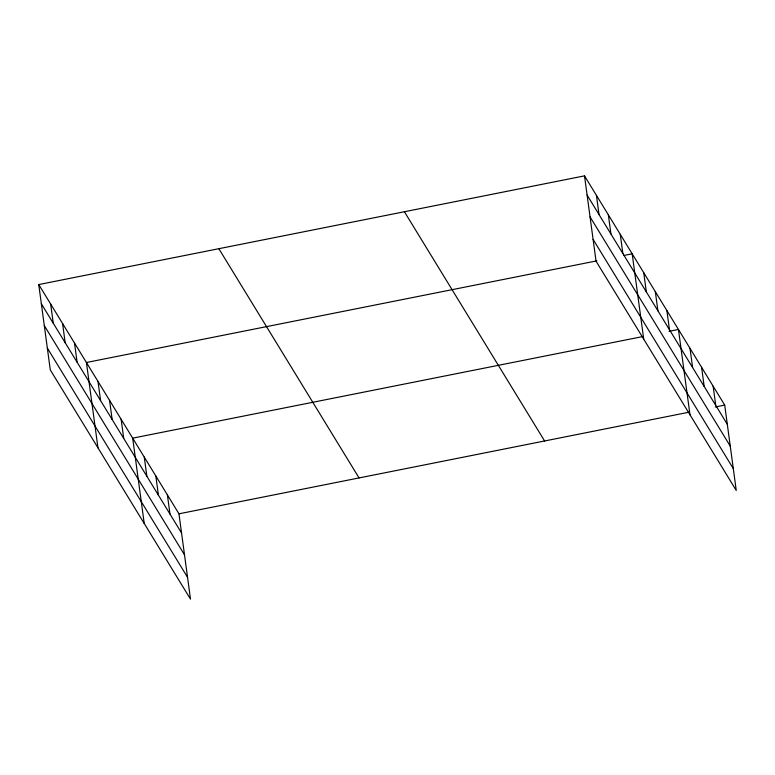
<?xml version="1.0" encoding="UTF-8"?>
<svg xmlns="http://www.w3.org/2000/svg" width="775" height="775" viewBox="0 0 775 775"><rect width="100%" height="100%" fill="white"/><g stroke="black" fill="none" stroke-linecap="round" stroke-linejoin="round"><path stroke-width="1.16" d="M38.75 284.57L178.957 513.806L190.495 599.133L50.288 369.898L38.75 284.57L584.505 175.867L724.712 405.102L736.25 490.43L596.043 261.194L584.505 175.867M596.866 260.846L86.422 362.506L97.96 447.834M623.943 255.45L632.177 253.812L643.715 339.14M643.134 336.495L132.69 438.156L144.227 523.483M669.028 331.332L678.445 329.462L689.982 414.78M178.957 513.806L689.401 412.135M715.296 406.982L724.712 405.102M587.101 195.058L727.308 424.293M590.056 216.884L730.263 446.119M593.098 239.368L733.295 468.604M404.405 211.74L544.612 440.975M218.85 248.698L359.058 477.933M41.346 303.752L181.553 532.987M44.291 325.577L184.498 554.813M47.333 348.072L187.54 577.307M713.145 386.192L715.742 405.383M701.578 367.282L704.175 386.473M690.012 348.372L692.608 367.563M666.878 310.543L669.474 329.733M655.311 291.632L657.907 310.823M643.744 272.722L646.34 291.913M620.262 234.331L622.858 253.512M608.346 214.84L610.942 234.031M596.43 195.358L599.017 214.539M167.39 494.896L169.987 514.077M155.823 475.976L158.42 495.167M144.257 457.066L146.853 476.257M121.123 419.246L123.719 438.427M109.556 400.336L112.152 419.517M97.989 381.416L100.585 400.607M74.507 343.025L77.093 362.206M62.581 323.533L65.177 342.724M50.666 304.052L53.262 323.243"/></g></svg>
